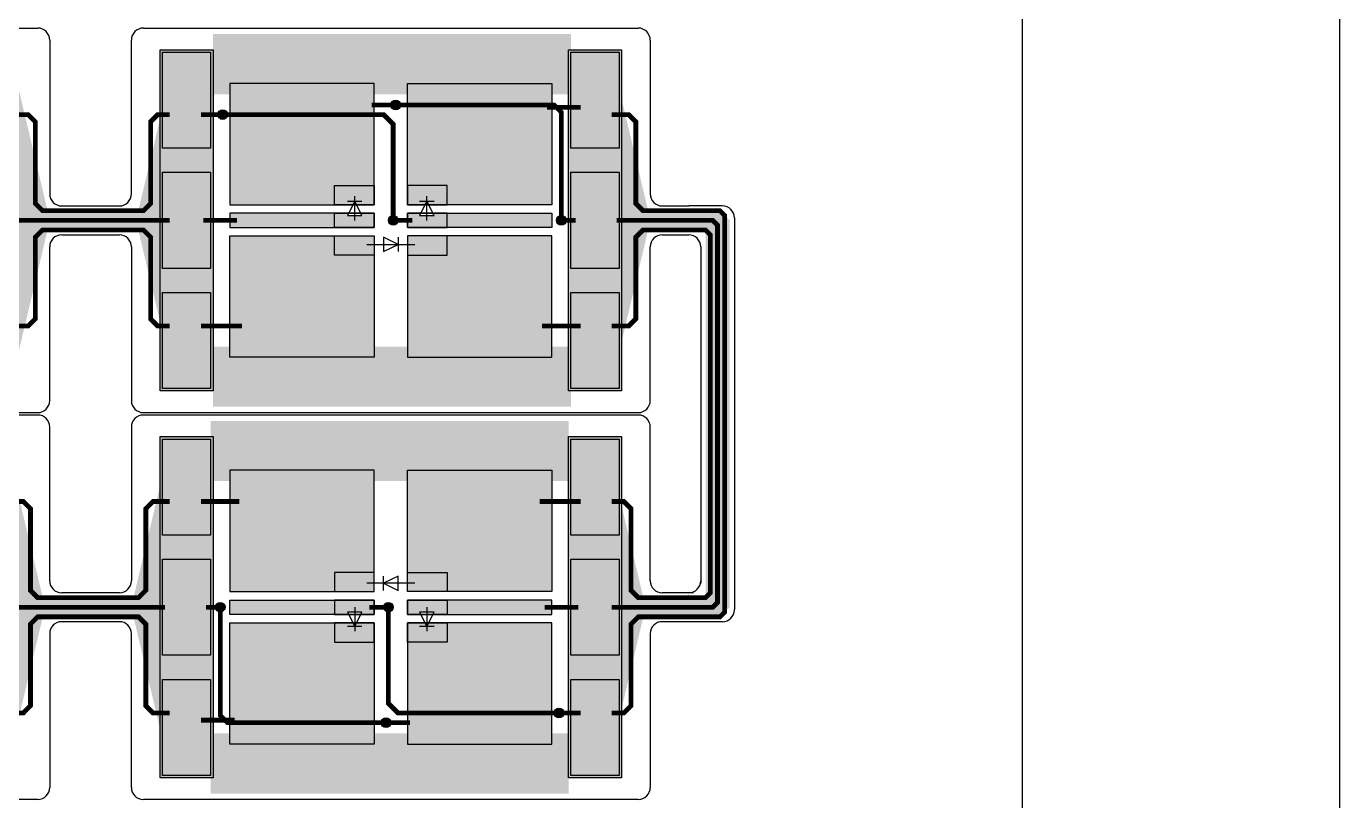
# Model space of a CAD drawing. Extents: x 1822 to 2392, y 725 to 1125.
# Drawn here: x 2337.5 to 2392.2, y 837.2 to 869.4 of the extents above; entities that cross this region are included whole.
import ezdxf

# ---------------------------------------------------------------- set-up
doc = ezdxf.new("R2010")
doc.units = 0
doc.header["$LTSCALE"] = 0.2
doc.layers.get('0').update_dxf_attribs({"linetype": 'CONTINUOUS'})
for name, color, linetype in [('BS', 1, 'CONTINUOUS'), ('Durchsteiger', 3, 'CONTINUOUS'), ('LED', 7, 'CONTINUOUS'), ('LS', 5, 'CONTINUOUS'), ('Rand', 6, 'CONTINUOUS')]:
    doc.layers.add(name, color=color, linetype=linetype)

# ---------------------------------------------------------------- blocks, each defined once
blk = doc.blocks.new('A2Q')
blk.add_lwpolyline([(0, 0), (570, 0), (570, 400), (0, 400)], close=True)

msp = doc.modelspace()

# ---------------------------------------------------------------- hatches: boundary and pattern name
at = {"layer": 'BS'}
h = msp.add_hatch(color=256, dxfattribs=at)
h.paths.add_polyline_path([(2345.2, 868.3), (2343.2, 868.3), (2343.2, 864.3), (2345.2, 864.3)])
h.paths.add_polyline_path([(2345.2, 863.3), (2343.2, 863.3), (2343.2, 859.3), (2345.2, 859.3)])
h.paths.add_polyline_path([(2345.2, 858.3), (2343.2, 858.3), (2343.2, 854.3), (2345.2, 854.3)])
h = msp.add_hatch(color=256, dxfattribs=at)
h.paths.add_polyline_path([(2362.2, 868.3), (2360.2, 868.3), (2360.2, 864.3), (2362.2, 864.3)])
h.paths.add_polyline_path([(2362.2, 863.3), (2360.2, 863.3), (2360.2, 859.3), (2362.2, 859.3)])
h.paths.add_polyline_path([(2362.2, 858.3), (2360.2, 858.3), (2360.2, 854.3), (2362.2, 854.3)])
h = msp.add_hatch(color=256, dxfattribs=at)
h.paths.add_polyline_path([(2346, 867), (2346, 861.95), (2350.35, 861.95), (2350.35, 862.75), (2352, 862.75), (2352, 867)])
h.paths.add_polyline_path([(2346, 861.6), (2346, 861), (2350.35, 861), (2350.35, 861.6)])
h.paths.add_polyline_path([(2346, 860.65), (2346, 855.6), (2352, 855.6), (2352, 859.85), (2350.35, 859.85), (2350.35, 860.65)])
h.paths.add_polyline_path([(2355.05, 860.65), (2355.05, 859.85), (2353.4, 859.85), (2353.4, 855.6), (2359.4, 855.6), (2359.4, 860.65)])
h.paths.add_polyline_path([(2355.05, 861.6), (2355.05, 861), (2359.4, 861), (2359.4, 861.6)])
h.paths.add_polyline_path([(2353.4, 867), (2353.4, 862.75), (2355.05, 862.75), (2355.05, 861.95), (2359.4, 861.95), (2359.4, 867)])
h.paths.add_polyline_path([(2353.4, 862.75), (2353.4, 861.95), (2354.125, 861.95), (2354.2, 862.1), (2354.275, 861.95), (2355.05, 861.95), (2355.05, 862.75)], flags=17)
h.paths.add_polyline_path([(2353.4, 861.6), (2353.4, 861), (2355.05, 861), (2355.05, 861.6), (2354.45, 861.6), (2354.5, 861.5), (2353.9, 861.5), (2353.95, 861.6)])
h.paths.add_polyline_path([(2353.4, 860.65), (2353.4, 859.85), (2355.05, 859.85), (2355.05, 860.65)], flags=17)
h.paths.add_polyline_path([(2350.35, 860.65), (2350.35, 859.85), (2352, 859.85), (2352, 860.65)], flags=16)
h.paths.add_polyline_path([(2350.35, 861.6), (2350.35, 861), (2352, 861), (2352, 861.6), (2351.45, 861.6), (2351.5, 861.5), (2350.9, 861.5), (2350.95, 861.6)])
h.paths.add_polyline_path([(2350.35, 862.75), (2350.35, 861.95), (2351.125, 861.95), (2351.2, 862.1), (2351.275, 861.95), (2352, 861.95), (2352, 862.75)], flags=17)
h = msp.add_hatch(color=256, dxfattribs=at)
h.paths.add_polyline_path([(2343.2, 838.2), (2345.2, 838.2), (2345.2, 842.2), (2343.2, 842.2)])
h.paths.add_polyline_path([(2343.2, 843.2), (2345.2, 843.2), (2345.2, 847.2), (2343.2, 847.2)])
h.paths.add_polyline_path([(2343.2, 848.2), (2345.2, 848.2), (2345.2, 852.2), (2343.2, 852.2)])
h = msp.add_hatch(color=256, dxfattribs=at)
h.paths.add_polyline_path([(2360.2, 838.2), (2362.2, 838.2), (2362.2, 842.2), (2360.2, 842.2)])
h.paths.add_polyline_path([(2360.2, 843.2), (2362.2, 843.2), (2362.2, 847.2), (2360.2, 847.2)])
h.paths.add_polyline_path([(2360.2, 848.2), (2362.2, 848.2), (2362.2, 852.2), (2360.2, 852.2)])
h = msp.add_hatch(color=256, dxfattribs=at)
h.paths.add_polyline_path([(2359.4, 839.5), (2359.4, 844.55), (2355.05, 844.55), (2355.05, 843.75), (2353.4, 843.75), (2353.4, 839.5)])
h.paths.add_polyline_path([(2359.4, 844.9), (2359.4, 845.5), (2355.05, 845.5), (2355.05, 844.9)])
h.paths.add_polyline_path([(2359.4, 845.85), (2359.4, 850.9), (2353.4, 850.9), (2353.4, 846.65), (2355.05, 846.65), (2355.05, 845.85)])
h.paths.add_polyline_path([(2350.35, 845.85), (2350.35, 846.65), (2352, 846.65), (2352, 850.9), (2346, 850.9), (2346, 845.85)])
h.paths.add_polyline_path([(2350.35, 844.9), (2350.35, 845.5), (2346, 845.5), (2346, 844.9)])
h.paths.add_polyline_path([(2352, 839.5), (2352, 843.75), (2350.35, 843.75), (2350.35, 844.55), (2346, 844.55), (2346, 839.5)])
h.paths.add_polyline_path([(2352, 843.75), (2352, 844.55), (2351.275, 844.55), (2351.2, 844.4), (2351.125, 844.55), (2350.35, 844.55), (2350.35, 843.75)], flags=17)
h.paths.add_polyline_path([(2352, 844.9), (2352, 845.5), (2350.35, 845.5), (2350.35, 844.9), (2350.95, 844.9), (2350.9, 845), (2351.5, 845), (2351.45, 844.9)])
h.paths.add_polyline_path([(2352, 845.85), (2352, 846.65), (2350.35, 846.65), (2350.35, 845.85)], flags=17)
h.paths.add_polyline_path([(2355.05, 845.85), (2355.05, 846.65), (2353.4, 846.65), (2353.4, 845.85)], flags=16)
h.paths.add_polyline_path([(2355.05, 844.9), (2355.05, 845.5), (2353.4, 845.5), (2353.4, 844.9), (2353.95, 844.9), (2353.9, 845), (2354.5, 845), (2354.45, 844.9)])
h.paths.add_polyline_path([(2355.05, 843.75), (2355.05, 844.55), (2354.275, 844.55), (2354.2, 844.4), (2354.125, 844.55), (2353.4, 844.55), (2353.4, 843.75)], flags=17)
at = {"layer": 'Durchsteiger'}
for points in [[(2352.9, 866.3, 1), (2352.9, 865.9, 1)], [(2345.7, 865.9, 1), (2345.7, 865.5, 1)], [(2352.8, 861.5, 1), (2352.8, 861.1, 1)], [(2359.8, 861.5, 1), (2359.8, 861.1, 1)], [(2345.6, 845, 1), (2345.6, 845.4, 1)], [(2352.6, 845, 1), (2352.6, 845.4, 1)], [(2359.7, 840.6, 1), (2359.7, 841, 1)], [(2352.5, 840.2, 1), (2352.5, 840.6, 1)]]:
    msp.add_hatch(color=256, dxfattribs=at).paths.add_polyline_path(points)
at = {"layer": 'LS'}
for points in [[(2345.3, 868.4), (2343.1, 868.4), (2343.1, 854.2), (2345.3, 854.2)], [(2362.3, 868.4), (2360.1, 868.4), (2360.1, 854.2), (2362.3, 854.2)], [(2345.3, 852.3), (2343.1, 852.3), (2343.1, 838.1), (2345.3, 838.1)], [(2362.3, 852.3), (2360.1, 852.3), (2360.1, 838.1), (2362.3, 838.1)]]:
    msp.add_hatch(color=256, dxfattribs=at).paths.add_polyline_path(points)

# ---------------------------------------------------------------- linework, layer by layer
at = {"layer": 'BS'}
for p, q in [((2352.6, 861.3), (2352.8, 861.3)), ((2352.7, 861.2), (2352.7, 861.4)), ((2352.7, 845.3), (2352.7, 845.1)), ((2352.8, 845.2), (2352.6, 845.2))]:
    msp.add_line(p, q, dxfattribs=at)
for points in [[(2343.2, 864.3), (2343.2, 868.3), (2345.2, 868.3), (2345.2, 864.3)], [(2360.2, 864.3), (2360.2, 868.3), (2362.2, 868.3), (2362.2, 864.3)], [(2352, 861.95), (2352, 867), (2346, 867), (2346, 861.95)], [(2353.4, 861.95), (2353.4, 867), (2359.4, 867), (2359.4, 861.95)], [(2343.2, 859.3), (2343.2, 863.3), (2345.2, 863.3), (2345.2, 859.3)], [(2360.2, 859.3), (2360.2, 863.3), (2362.2, 863.3), (2362.2, 859.3)], [(2350.35, 861.95), (2350.35, 862.75), (2352, 862.75), (2352, 861.95)], [(2355.05, 861.95), (2355.05, 862.75), (2353.4, 862.75), (2353.4, 861.95)], [(2352, 861), (2352, 861.6), (2346, 861.6), (2346, 861)], [(2350.35, 861), (2350.35, 861.6), (2352, 861.6), (2352, 861)], [(2355.05, 861), (2355.05, 861.6), (2353.4, 861.6), (2353.4, 861)], [(2353.4, 861), (2353.4, 861.6), (2359.4, 861.6), (2359.4, 861)], [(2352, 860.65), (2352, 855.6), (2346, 855.6), (2346, 860.65)], [(2350.35, 859.85), (2350.35, 860.65), (2352, 860.65), (2352, 859.85)], [(2355.05, 859.85), (2355.05, 860.65), (2353.4, 860.65), (2353.4, 859.85)], [(2353.4, 860.65), (2353.4, 855.6), (2359.4, 855.6), (2359.4, 860.65)], [(2343.2, 854.3), (2343.2, 858.3), (2345.2, 858.3), (2345.2, 854.3)], [(2360.2, 854.3), (2360.2, 858.3), (2362.2, 858.3), (2362.2, 854.3)], [(2345.2, 852.2), (2345.2, 848.2), (2343.2, 848.2), (2343.2, 852.2)], [(2362.2, 852.2), (2362.2, 848.2), (2360.2, 848.2), (2360.2, 852.2)], [(2352, 845.85), (2352, 850.9), (2346, 850.9), (2346, 845.85)], [(2353.4, 845.85), (2353.4, 850.9), (2359.4, 850.9), (2359.4, 845.85)], [(2345.2, 847.2), (2345.2, 843.2), (2343.2, 843.2), (2343.2, 847.2)], [(2362.2, 847.2), (2362.2, 843.2), (2360.2, 843.2), (2360.2, 847.2)], [(2350.35, 846.65), (2350.35, 845.85), (2352, 845.85), (2352, 846.65)], [(2355.05, 846.65), (2355.05, 845.85), (2353.4, 845.85), (2353.4, 846.65)], [(2352, 845.5), (2352, 844.9), (2346, 844.9), (2346, 845.5)], [(2350.35, 845.5), (2350.35, 844.9), (2352, 844.9), (2352, 845.5)], [(2355.05, 845.5), (2355.05, 844.9), (2353.4, 844.9), (2353.4, 845.5)], [(2353.4, 845.5), (2353.4, 844.9), (2359.4, 844.9), (2359.4, 845.5)], [(2352, 844.55), (2352, 839.5), (2346, 839.5), (2346, 844.55)], [(2350.35, 844.55), (2350.35, 843.75), (2352, 843.75), (2352, 844.55)], [(2355.05, 844.55), (2355.05, 843.75), (2353.4, 843.75), (2353.4, 844.55)], [(2353.4, 844.55), (2353.4, 839.5), (2359.4, 839.5), (2359.4, 844.55)], [(2345.2, 842.2), (2345.2, 838.2), (2343.2, 838.2), (2343.2, 842.2)], [(2362.2, 842.2), (2362.2, 838.2), (2360.2, 838.2), (2360.2, 842.2)]]:
    msp.add_lwpolyline(points, close=True, dxfattribs=at)
at = {"layer": 'BS', "const_width": 0.2}
for points in [[(2351.9, 866.1), (2352.8, 866.1)], [(2359.2, 866), (2360.6, 866)], [(2336.9, 865.7), (2337.6, 865.7), (2337.9, 865.4), (2337.9, 862), (2338.2, 861.7), (2340.1, 861.7)], [(2340.1, 861.7), (2342.4, 861.7), (2342.7, 862), (2342.7, 865.4), (2343, 865.7), (2343.5, 865.7)], [(2345.6, 865.7), (2344.8, 865.7)], [(2361.9, 865.7), (2362.6, 865.7), (2362.9, 865.4), (2362.9, 862), (2363.2, 861.7), (2365.1, 861.7)], [(2365.1, 861.7), (2366.4, 861.7), (2366.6, 861.5), (2366.6, 845), (2366.4, 844.8), (2365.1, 844.8)], [(2337.1, 861.3), (2340.1, 861.3)], [(2340.1, 861.3), (2343.5, 861.3)], [(2344.9, 861.3), (2346.3, 861.3)], [(2352.9, 861.3), (2353.6, 861.3)], [(2359.9, 861.3), (2360.4, 861.3)], [(2362.1, 861.3), (2365.1, 861.3)], [(2365.1, 861.3), (2366.1, 861.3), (2366.3, 861.1), (2366.3, 845.4), (2366.1, 845.2), (2365.1, 845.2)], [(2336.9, 856.9), (2337.6, 856.9), (2337.9, 857.2), (2337.9, 860.6), (2338.2, 860.9), (2340.1, 860.9)], [(2340.1, 860.9), (2342.4, 860.9), (2342.7, 860.6), (2342.7, 857.2), (2343, 856.9), (2343.5, 856.9)], [(2361.9, 856.9), (2362.6, 856.9), (2362.9, 857.2), (2362.9, 860.6), (2363.2, 860.9), (2365.1, 860.9)], [(2365.1, 860.9), (2365.8, 860.9), (2366, 860.7), (2366, 845.8), (2365.8, 845.6), (2365.1, 845.6)], [(2344.8, 856.9), (2346.5, 856.9)], [(2359, 856.9), (2360.6, 856.9)], [(2340.3, 845.6), (2338, 845.6), (2337.7, 845.9), (2337.7, 849.3), (2337.4, 849.6), (2336.9, 849.6)], [(2343.5, 849.6), (2342.8, 849.6), (2342.5, 849.3), (2342.5, 845.9), (2342.2, 845.6), (2340.3, 845.6)], [(2346.4, 849.6), (2344.8, 849.6)], [(2360.6, 849.6), (2358.9, 849.6)], [(2365.3, 845.6), (2363, 845.6), (2362.7, 845.9), (2362.7, 849.3), (2362.4, 849.6), (2361.9, 849.6)], [(2340.3, 845.2), (2336.9, 845.2)], [(2343.3, 845.2), (2340.3, 845.2)], [(2345.5, 845.2), (2345, 845.2)], [(2352.5, 845.2), (2351.8, 845.2)], [(2360.5, 845.2), (2359.1, 845.2)], [(2365.3, 845.2), (2361.9, 845.2)], [(2340.3, 844.8), (2338, 844.8), (2337.7, 844.5), (2337.7, 841.1), (2337.4, 840.8), (2336.9, 840.8)], [(2343.5, 840.8), (2342.8, 840.8), (2342.5, 841.1), (2342.5, 844.5), (2342.2, 844.8), (2340.3, 844.8)], [(2365.3, 844.8), (2363, 844.8), (2362.7, 844.5), (2362.7, 841.1), (2362.4, 840.8), (2361.9, 840.8)], [(2346.2, 840.5), (2344.8, 840.5)], [(2353.5, 840.4), (2352.6, 840.4)], [(2359.8, 840.8), (2360.6, 840.8)]]:
    msp.add_lwpolyline(points, dxfattribs=at)
at = {"layer": 'Durchsteiger'}
for centre in [(2352.9, 866.1), (2345.7, 865.7), (2352.8, 861.3), (2359.8, 861.3), (2345.6, 845.2), (2352.6, 845.2), (2359.7, 840.8), (2352.5, 840.4)]:
    msp.add_circle(centre, 0.2, dxfattribs=at)
at = {"layer": 'LED'}
for p, q in [((2351.2, 861.3), (2351.2, 862.3)), ((2354.2, 861.3), (2354.2, 862.3)), ((2351.2, 862.1), (2350.9, 861.5)), ((2350.9, 862.1), (2351.5, 862.1)), ((2351.5, 861.5), (2351.2, 862.1)), ((2354.2, 862.1), (2353.9, 861.5)), ((2353.9, 862.1), (2354.5, 862.1)), ((2354.5, 861.5), (2354.2, 862.1)), ((2350.9, 861.5), (2351.5, 861.5)), ((2353.9, 861.5), (2354.5, 861.5)), ((2352.4, 860.6), (2352.4, 860)), ((2353, 860.3), (2352.4, 860.6)), ((2353, 860.6), (2353, 860)), ((2351.7, 860.3), (2353.7, 860.3)), ((2352.4, 860), (2353, 860.3)), ((2353, 846.5), (2352.4, 846.2)), ((2352.4, 845.9), (2352.4, 846.5)), ((2353, 845.9), (2353, 846.5)), ((2353.7, 846.2), (2351.7, 846.2)), ((2352.4, 846.2), (2353, 845.9)), ((2351.5, 845), (2350.9, 845)), ((2350.9, 845), (2351.2, 844.4)), ((2351.2, 845.2), (2351.2, 844.2)), ((2351.2, 844.4), (2351.5, 845)), ((2354.5, 845), (2353.9, 845)), ((2353.9, 845), (2354.2, 844.4)), ((2354.2, 845.2), (2354.2, 844.2)), ((2354.2, 844.4), (2354.5, 845)), ((2351.5, 844.4), (2350.9, 844.4)), ((2354.5, 844.4), (2353.9, 844.4))]:
    msp.add_line(p, q, dxfattribs=at)
at = {"layer": 'LS'}
for points in [[(2338.4, 861.3, 0.9, 11, 0), (2337.2, 861.3, 15, 15, 0)], [(2342.2, 861.3, 0.9, 11, 0), (2343.4, 861.3, 15, 15, 0)], [(2363.4, 861.3, 0.9, 11, 0), (2362.2, 861.3, 15, 15, 0)], [(2338.2, 845.2, 0.9, 11, 0), (2337, 845.2, 15, 15, 0)], [(2342, 845.2, 0.9, 11, 0), (2343.2, 845.2, 15, 15, 0)], [(2363.2, 845.2, 0.9, 11, 0), (2362, 845.2, 15, 15, 0)]]:
    msp.add_lwpolyline(points, format="xyseb", dxfattribs=at)
for points, const_width in [([(2345.3, 867.8), (2360.2, 867.8)], 2.5), ([(2353, 866.1), (2359.5, 866.1), (2359.8, 865.8), (2359.8, 861.6), (2359.8, 861.4)], 0.2), ([(2345.8, 865.7), (2347.9, 865.7), (2352.4, 865.7), (2352.8, 865.3), (2352.8, 861.4)], 0.2), ([(2338.4, 861.3), (2340.1, 861.3)], 0.9), ([(2340.1, 861.3), (2342.2, 861.3)], 0.9), ([(2363.4, 861.3), (2365.1, 861.3)], 0.9), ([(2365.1, 861.3), (2366.1, 861.3), (2366.3, 861.1), (2366.3, 845.4), (2366.1, 845.2), (2365.1, 845.2)], 1), ([(2345.3, 854.8), (2360.2, 854.8)], 2.5), ([(2360.1, 851.7), (2345.2, 851.7)], 2.5), ([(2340.3, 845.2), (2338.2, 845.2)], 0.9), ([(2342, 845.2), (2340.3, 845.2)], 0.9), ([(2365.3, 845.2), (2363.2, 845.2)], 0.9), ([(2352.4, 840.4), (2345.9, 840.4), (2345.6, 840.7), (2345.6, 844.9), (2345.6, 845.1)], 0.2), ([(2359.6, 840.8), (2357.5, 840.8), (2353, 840.8), (2352.6, 841.2), (2352.6, 845.1)], 0.2), ([(2360.1, 838.7), (2345.2, 838.7)], 2.5)]:
    msp.add_lwpolyline(points, dxfattribs=dict(at, const_width=const_width))
for points in [[(2343.1, 854.2), (2343.1, 868.4), (2345.3, 868.4), (2345.3, 854.2)], [(2360.1, 854.2), (2360.1, 868.4), (2362.3, 868.4), (2362.3, 854.2)], [(2345.3, 852.3), (2345.3, 838.1), (2343.1, 838.1), (2343.1, 852.3)], [(2362.3, 852.3), (2362.3, 838.1), (2360.1, 838.1), (2360.1, 852.3)]]:
    msp.add_lwpolyline(points, close=True, dxfattribs=at)
at = {"layer": 'Rand'}
for p, q in [((2317.4, 869.3), (2338, 869.3)), ((2338.5, 868.8), (2338.5, 862.4)), ((2341.9, 862.4), (2341.9, 868.8)), ((2342.4, 869.3), (2363, 869.3)), ((2363.5, 868.8), (2363.5, 862.4)), ((2339, 861.9), (2340.1, 861.9)), ((2339, 861.9), (2340.1, 861.9)), ((2340.1, 861.9), (2341.4, 861.9)), ((2340.1, 861.9), (2341.4, 861.9)), ((2364, 861.9), (2365.1, 861.9)), ((2364, 861.9), (2365.1, 861.9)), ((2366.5, 861.9), (2365.1, 861.9)), ((2367, 861.4), (2367, 845.1)), ((2339, 860.7), (2340.1, 860.7)), ((2339, 860.7), (2340.1, 860.7)), ((2340.1, 860.7), (2341.4, 860.7)), ((2340.1, 860.7), (2341.4, 860.7)), ((2364, 860.7), (2365.1, 860.7)), ((2364, 860.7), (2365.1, 860.7)), ((2338.5, 853.8), (2338.5, 860.2)), ((2341.9, 860.2), (2341.9, 853.8)), ((2363.5, 853.8), (2363.5, 860.2)), ((2365.1, 860.5), (2365.1, 860.5)), ((2365.6, 860.2), (2365.6, 846.2)), ((2317.4, 853.3), (2338, 853.3)), ((2338, 853.2), (2317.4, 853.2)), ((2342.4, 853.3), (2363, 853.3)), ((2363, 853.2), (2342.4, 853.2)), ((2338.5, 846.3), (2338.5, 852.7)), ((2341.9, 852.7), (2341.9, 846.3)), ((2363.5, 846.3), (2363.5, 852.7)), ((2340.3, 845.8), (2339, 845.8)), ((2340.3, 845.8), (2339, 845.8)), ((2341.4, 845.8), (2340.3, 845.8)), ((2341.4, 845.8), (2340.3, 845.8)), ((2365.3, 845.8), (2364, 845.8)), ((2365.3, 845.8), (2364, 845.8)), ((2365.1, 845.7), (2365.1, 845.7)), ((2340.3, 844.6), (2339, 844.6)), ((2340.3, 844.6), (2339, 844.6)), ((2341.4, 844.6), (2340.3, 844.6)), ((2341.4, 844.6), (2340.3, 844.6)), ((2365.3, 844.6), (2364, 844.6)), ((2365.3, 844.6), (2364, 844.6)), ((2366.5, 844.6), (2365.1, 844.6)), ((2338.5, 844.1), (2338.5, 837.7)), ((2341.9, 837.7), (2341.9, 844.1)), ((2363.5, 844.1), (2363.5, 837.7)), ((2338, 837.2), (2317.4, 837.2)), ((2363, 837.2), (2342.4, 837.2))]:
    msp.add_line(p, q, dxfattribs=at)
msp.add_lwpolyline([(1879, 735.1), (2379, 735.1), (2379, 1035.1), (1879, 1035.1)], close=True, dxfattribs=at)
for centre, start, end in [((2338, 868.8), 0, 90), ((2342.4, 868.8), 90, 180), ((2363, 868.8), 0, 90), ((2339, 862.4), 180, 270), ((2341.4, 862.4), 270, 0), ((2364, 862.4), 180, 270), ((2366.5, 861.4), 0, 90), ((2339, 860.2), 90, 180), ((2341.4, 860.2), 0, 90), ((2364, 860.2), 90, 180), ((2365.1, 860.2), 0, 90), ((2338, 853.8), 270, 0), ((2342.4, 853.8), 180, 270), ((2363, 853.8), 270, 0), ((2338, 852.7), 0, 90), ((2342.4, 852.7), 90, 180), ((2363, 852.7), 0, 90), ((2339, 846.3), 180, 270), ((2341.4, 846.3), 270, 0), ((2364, 846.3), 180, 270), ((2365.1, 846.3), 270, 0), ((2366.5, 845.1), 270, 0), ((2339, 844.1), 90, 180), ((2341.4, 844.1), 0, 90), ((2364, 844.1), 90, 180), ((2338, 837.7), 270, 0), ((2342.4, 837.7), 180, 270), ((2363, 837.7), 270, 0)]:
    msp.add_arc(centre, 0.5, start, end, dxfattribs=at)

# ---------------------------------------------------------------- block references
at = {"layer": 'LS'}
msp.add_blockref('A2Q', (1822.2, 725.2), dxfattribs=at)

doc.saveas('drawing.dxf')
